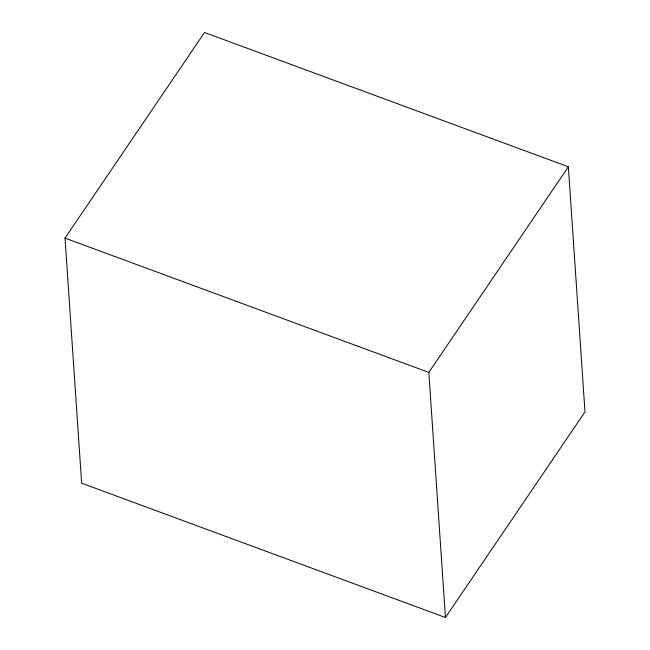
<?xml version="1.0" encoding="UTF-8"?>
<svg xmlns="http://www.w3.org/2000/svg" width="650" height="650" viewBox="0 0 650 650"><rect width="100%" height="100%" fill="white"/><g stroke="black" fill="none" stroke-linecap="round" stroke-linejoin="round"><path stroke-width="0.97" d="M65.008 238.111L204.547 32.5L568.352 166.806L584.992 411.889L445.453 617.5L81.648 483.194L65.008 238.111L428.821 372.418L445.453 617.5M428.821 372.418L568.352 166.806"/></g></svg>
